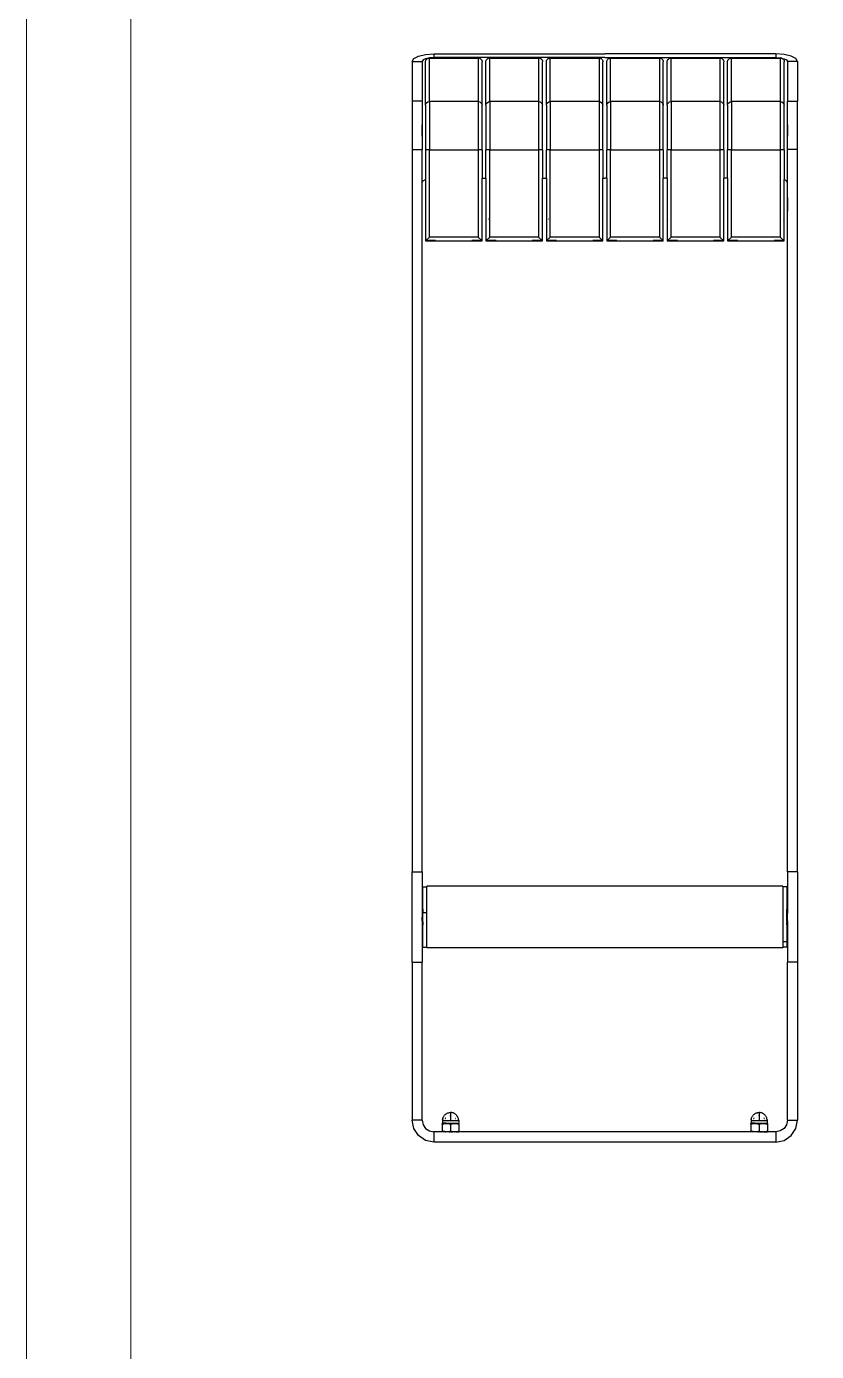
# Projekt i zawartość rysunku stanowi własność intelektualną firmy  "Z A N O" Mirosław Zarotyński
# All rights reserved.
# Model space of a CAD drawing. Header units: millimetres. Extents: x 110 to 2490, y 92 to 3343.
# Drawn here: x 110 to 725, y 1282 to 2312 of the extents above; entities that cross this region are included whole.
import ezdxf

# ---------------------------------------------------------------- set-up
doc = ezdxf.new("R2010")
doc.units = ezdxf.units.MM
doc.layers.add('tabelka', color=155, linetype='Continuous')

msp = doc.modelspace()

# ---------------------------------------------------------------- linework, layer by layer
for p, q in [((411.3, 2287.3), (415, 2289.2)), ((415, 2289.2), (420.5, 2290.4)), ((420.5, 2290.4), (427, 2290.9)), ((422.8, 2287.7), (420.6, 2287.2)), ((422.2, 2287.5), (422.8, 2287.7)), ((422.6, 2287.5), (423, 2287.6)), ((423.6, 2287.9), (422.8, 2287.7)), ((422.8, 2287.7), (423.5, 2287.8)), ((423, 2287.6), (423.5, 2287.6)), ((427, 2287.8), (423.5, 2287.8)), ((423.5, 2287.6), (423.5, 2287.8)), ((423.5, 2287.6), (461.5, 2287.6)), ((423.5, 2253.8), (423.5, 2287.6)), ((427, 2288.1), (423.6, 2287.9)), ((427, 2290.9), (427, 2288.1)), ((427, 2290.9), (560, 2290.9)), ((427, 2288.1), (427, 2287.8)), ((560, 2288.1), (427, 2288.1)), ((427, 2287.8), (461.5, 2287.8)), ((462.2, 2287.7), (461.5, 2287.8)), ((461.5, 2287.6), (461.5, 2287.8)), ((461.5, 2287.6), (462, 2287.6)), ((461.5, 2287.6), (461.5, 2253.8)), ((462, 2287.6), (462.4, 2287.5)), ((462.8, 2287.5), (462.2, 2287.7)), ((469.2, 2287.5), (469.8, 2287.7)), ((469.6, 2287.5), (470, 2287.6)), ((469.8, 2287.7), (470.5, 2287.8)), ((470, 2287.6), (470.5, 2287.6)), ((470.5, 2287.8), (508.5, 2287.8)), ((470.5, 2287.6), (470.5, 2287.8)), ((470.5, 2287.6), (508.5, 2287.6)), ((470.5, 2253.8), (470.5, 2287.6)), ((509.2, 2287.7), (508.5, 2287.8)), ((508.5, 2287.6), (508.5, 2287.8)), ((508.5, 2287.6), (509, 2287.6)), ((508.5, 2287.6), (508.5, 2253.8)), ((509, 2287.6), (509.4, 2287.5)), ((509.8, 2287.5), (509.2, 2287.7)), ((516.2, 2287.5), (516.8, 2287.7)), ((516.6, 2287.5), (517, 2287.6)), ((516.8, 2287.7), (517.5, 2287.8)), ((517, 2287.6), (517.5, 2287.6)), ((517.5, 2287.8), (555.5, 2287.8)), ((517.5, 2287.6), (517.5, 2287.8)), ((517.5, 2287.6), (555.5, 2287.6)), ((517.5, 2253.8), (517.5, 2287.6)), ((556.2, 2287.7), (555.5, 2287.8)), ((555.5, 2287.6), (555.5, 2287.8)), ((555.5, 2287.6), (556, 2287.6)), ((555.5, 2287.6), (555.5, 2253.8)), ((556, 2287.6), (556.4, 2287.5)), ((556.8, 2287.5), (556.2, 2287.7)), ((693, 2290.9), (560, 2290.9)), ((560, 2288.1), (693, 2288.1)), ((563.2, 2287.5), (563.8, 2287.7)), ((563.6, 2287.5), (564, 2287.6)), ((563.8, 2287.7), (564.5, 2287.8)), ((564, 2287.6), (564.5, 2287.6)), ((564.5, 2287.8), (602.5, 2287.8)), ((564.5, 2287.6), (564.5, 2287.8)), ((564.5, 2287.6), (602.5, 2287.6)), ((564.5, 2253.8), (564.5, 2287.6)), ((603.2, 2287.7), (602.5, 2287.8)), ((602.5, 2287.6), (602.5, 2287.8)), ((602.5, 2287.6), (603, 2287.6)), ((602.5, 2287.6), (602.5, 2253.8)), ((603, 2287.6), (603.4, 2287.5)), ((603.8, 2287.5), (603.2, 2287.7)), ((610.2, 2287.5), (610.8, 2287.7)), ((610.6, 2287.5), (611, 2287.6)), ((610.8, 2287.7), (611.5, 2287.8)), ((611, 2287.6), (611.5, 2287.6)), ((611.5, 2287.8), (649.5, 2287.8)), ((611.5, 2287.6), (611.5, 2287.8)), ((611.5, 2287.6), (649.5, 2287.6)), ((611.5, 2253.8), (611.5, 2287.6)), ((650.2, 2287.7), (649.5, 2287.8)), ((649.5, 2287.6), (649.5, 2287.8)), ((649.5, 2287.6), (650, 2287.6)), ((649.5, 2287.6), (649.5, 2253.8)), ((650, 2287.6), (650.4, 2287.5)), ((650.8, 2287.5), (650.2, 2287.7)), ((657.2, 2287.5), (657.8, 2287.7)), ((657.6, 2287.5), (658, 2287.6)), ((657.8, 2287.7), (658.5, 2287.8)), ((658, 2287.6), (658.5, 2287.6)), ((658.5, 2287.8), (693, 2287.8)), ((658.5, 2287.6), (658.5, 2287.8)), ((658.5, 2287.6), (696.5, 2287.6)), ((658.5, 2253.8), (658.5, 2287.6)), ((699.5, 2290.4), (693, 2290.9)), ((693, 2290.9), (693, 2288.1)), ((693, 2288.1), (696.5, 2287.9)), ((693, 2288.1), (693, 2287.8)), ((693, 2287.8), (696.5, 2287.8)), ((696.5, 2287.9), (697.2, 2287.7)), ((697.2, 2287.7), (696.5, 2287.8)), ((696.5, 2287.6), (696.5, 2287.8)), ((696.5, 2287.6), (697, 2287.6)), ((696.5, 2287.6), (696.5, 2253.8)), ((697, 2287.6), (697.4, 2287.5)), ((697.8, 2287.5), (697.2, 2287.7)), ((697.2, 2287.7), (699.4, 2287.2)), ((705, 2289.2), (699.5, 2290.4)), ((708.7, 2287.3), (705, 2289.2)), ((410, 2285.1), (411.3, 2287.3)), ((410, 2285.1), (418, 2285.1)), ((410, 2285.1), (410, 2254.3)), ((418.7, 2286.2), (418, 2285.1)), ((418, 2285.1), (418, 2254.3)), ((420.6, 2287.2), (418.7, 2286.2)), ((420.5, 2285.3), (420.7, 2285.7)), ((420.5, 2284.8), (420.5, 2285.3)), ((420.5, 2251), (420.5, 2284.8)), ((420.7, 2285.7), (420.8, 2286.1)), ((420.8, 2286.1), (421.1, 2286.5)), ((420.8, 2286.1), (420.8, 2286.1)), ((421.1, 2286.5), (421.4, 2286.8)), ((421.1, 2286.5), (421.2, 2286.7)), ((421.2, 2286.7), (421.7, 2287.2)), ((421.4, 2286.8), (421.7, 2287.1)), ((422.2, 2287.5), (421.7, 2287.2)), ((421.7, 2287.1), (422.1, 2287.3)), ((422.1, 2287.3), (422.6, 2287.5)), ((462.4, 2287.5), (462.9, 2287.3)), ((462.8, 2287.5), (463.4, 2287.1)), ((462.9, 2287.3), (463.3, 2287.1)), ((463.3, 2287.1), (463.6, 2286.8)), ((463.9, 2286.7), (463.4, 2287.1)), ((463.6, 2286.8), (463.9, 2286.5)), ((463.9, 2286.7), (463.9, 2286.5)), ((463.9, 2286.5), (464.2, 2286.1)), ((464.2, 2286.1), (464.4, 2285.7)), ((464.4, 2285.7), (464.5, 2285.3)), ((464.5, 2285.3), (464.5, 2285)), ((464.5, 2285), (464.5, 2284.8)), ((464.5, 2251), (464.5, 2284.8)), ((467.5, 2285.3), (467.7, 2285.7)), ((467.5, 2284.8), (467.5, 2285.3)), ((467.5, 2251), (467.5, 2284.8)), ((467.7, 2285.7), (467.8, 2286.1)), ((467.8, 2286.1), (468.1, 2286.5)), ((467.8, 2286.1), (467.8, 2286.1)), ((468.1, 2286.5), (468.4, 2286.8)), ((468.1, 2286.5), (468.2, 2286.7)), ((468.2, 2286.7), (468.7, 2287.2)), ((468.4, 2286.8), (468.7, 2287.1)), ((468.7, 2287.2), (469.2, 2287.5)), ((468.7, 2287.1), (469.1, 2287.3)), ((469.1, 2287.3), (469.6, 2287.5)), ((509.4, 2287.5), (509.9, 2287.3)), ((509.8, 2287.5), (510.4, 2287.1)), ((509.9, 2287.3), (510.3, 2287.1)), ((510.3, 2287.1), (510.6, 2286.8)), ((510.9, 2286.7), (510.4, 2287.1)), ((510.6, 2286.8), (510.9, 2286.5)), ((510.9, 2286.7), (510.9, 2286.5)), ((510.9, 2286.5), (511.2, 2286.1)), ((511.2, 2286.1), (511.4, 2285.7)), ((511.4, 2285.7), (511.5, 2285.3)), ((511.5, 2285.3), (511.5, 2285)), ((511.5, 2285), (511.5, 2284.8)), ((511.5, 2251), (511.5, 2284.8)), ((514.5, 2285.3), (514.7, 2285.7)), ((514.5, 2284.8), (514.5, 2285.3)), ((514.5, 2251), (514.5, 2284.8)), ((514.7, 2285.7), (514.8, 2286.1)), ((514.8, 2286.1), (515.1, 2286.5)), ((514.8, 2286.1), (514.8, 2286.1)), ((515.1, 2286.5), (515.4, 2286.8)), ((515.1, 2286.5), (515.2, 2286.7)), ((515.2, 2286.7), (515.7, 2287.2)), ((515.4, 2286.8), (515.7, 2287.1)), ((515.7, 2287.2), (516.2, 2287.5)), ((515.7, 2287.1), (516.1, 2287.3)), ((516.1, 2287.3), (516.6, 2287.5)), ((556.4, 2287.5), (556.9, 2287.3)), ((556.8, 2287.5), (557.4, 2287.1)), ((556.9, 2287.3), (557.3, 2287.1)), ((557.3, 2287.1), (557.6, 2286.8)), ((557.9, 2286.7), (557.4, 2287.1)), ((557.6, 2286.8), (557.9, 2286.5)), ((557.9, 2286.7), (557.9, 2286.5)), ((557.9, 2286.5), (558.2, 2286.1)), ((558.2, 2286.1), (558.4, 2285.7)), ((558.4, 2285.7), (558.5, 2285.3)), ((558.5, 2285.3), (558.5, 2285)), ((558.5, 2285), (558.5, 2284.8)), ((558.5, 2251), (558.5, 2284.8)), ((561.5, 2285.3), (561.7, 2285.7)), ((561.5, 2284.8), (561.5, 2285.3)), ((561.5, 2251), (561.5, 2284.8)), ((561.7, 2285.7), (561.8, 2286.1)), ((561.8, 2286.1), (562.1, 2286.5)), ((561.8, 2286.1), (561.8, 2286.1)), ((562.1, 2286.5), (562.4, 2286.8)), ((562.1, 2286.5), (562.2, 2286.7)), ((562.2, 2286.7), (562.7, 2287.2)), ((562.4, 2286.8), (562.7, 2287.1)), ((563.2, 2287.5), (562.7, 2287.2)), ((562.7, 2287.1), (563.1, 2287.3)), ((563.1, 2287.3), (563.6, 2287.5)), ((603.4, 2287.5), (603.9, 2287.3)), ((603.8, 2287.5), (604.4, 2287.1)), ((603.9, 2287.3), (604.3, 2287.1)), ((604.3, 2287.1), (604.6, 2286.8)), ((604.9, 2286.7), (604.4, 2287.1)), ((604.6, 2286.8), (604.9, 2286.5)), ((604.9, 2286.7), (604.9, 2286.5)), ((604.9, 2286.5), (605.2, 2286.1)), ((605.2, 2286.1), (605.4, 2285.7)), ((605.4, 2285.7), (605.5, 2285.3)), ((605.5, 2285.3), (605.5, 2285)), ((605.5, 2285), (605.5, 2284.8)), ((605.5, 2251), (605.5, 2284.8)), ((608.5, 2285.3), (608.7, 2285.7)), ((608.5, 2284.8), (608.5, 2285.3)), ((608.5, 2251), (608.5, 2284.8)), ((608.7, 2285.7), (608.8, 2286.1)), ((608.8, 2286.1), (609.1, 2286.5)), ((608.8, 2286.1), (608.8, 2286.1)), ((609.1, 2286.5), (609.4, 2286.8)), ((609.1, 2286.5), (609.2, 2286.7)), ((609.7, 2287.2), (609.2, 2286.7)), ((609.4, 2286.8), (609.7, 2287.1)), ((609.7, 2287.2), (610.2, 2287.5)), ((609.7, 2287.1), (610.1, 2287.3)), ((610.1, 2287.3), (610.6, 2287.5)), ((650.4, 2287.5), (650.9, 2287.3)), ((651.4, 2287.1), (650.8, 2287.5)), ((650.9, 2287.3), (651.3, 2287.1)), ((651.3, 2287.1), (651.6, 2286.8)), ((651.9, 2286.7), (651.4, 2287.1)), ((651.6, 2286.8), (651.9, 2286.5)), ((651.9, 2286.7), (651.9, 2286.5)), ((651.9, 2286.5), (652.2, 2286.1)), ((652.2, 2286.1), (652.4, 2285.7)), ((652.4, 2285.7), (652.5, 2285.3)), ((652.5, 2285.3), (652.5, 2285)), ((652.5, 2285), (652.5, 2284.8)), ((652.5, 2251), (652.5, 2284.8)), ((655.5, 2285.3), (655.7, 2285.7)), ((655.5, 2284.8), (655.5, 2285.3)), ((655.5, 2251), (655.5, 2284.8)), ((655.7, 2285.7), (655.8, 2286.1)), ((655.8, 2286.1), (656.1, 2286.5)), ((655.8, 2286.1), (655.8, 2286.1)), ((656.1, 2286.5), (656.4, 2286.8)), ((656.1, 2286.5), (656.2, 2286.7)), ((656.7, 2287.2), (656.2, 2286.7)), ((656.4, 2286.8), (656.7, 2287.1)), ((656.7, 2287.2), (657.2, 2287.5)), ((656.7, 2287.1), (657.1, 2287.3)), ((657.1, 2287.3), (657.6, 2287.5)), ((697.4, 2287.5), (697.9, 2287.3)), ((697.8, 2287.5), (698.4, 2287.1)), ((697.9, 2287.3), (698.3, 2287.1)), ((698.3, 2287.1), (698.6, 2286.8)), ((698.9, 2286.7), (698.4, 2287.1)), ((698.6, 2286.8), (698.9, 2286.5)), ((698.9, 2286.7), (698.9, 2286.5)), ((698.9, 2286.5), (699.2, 2286.1)), ((699.2, 2286.1), (699.4, 2285.7)), ((699.4, 2287.2), (701.3, 2286.2)), ((699.4, 2285.7), (699.5, 2285.3)), ((699.5, 2285.3), (699.5, 2285)), ((699.5, 2285), (699.5, 2284.8)), ((699.5, 2251), (699.5, 2284.8)), ((701.3, 2286.2), (702, 2285.1)), ((710, 2285.1), (702, 2285.1)), ((702, 2285.1), (702, 2254.3)), ((710, 2285.1), (708.7, 2287.3)), ((710, 2285.1), (710, 2254.3)), ((418, 2254.3), (410, 2254.3)), ((410, 2254.3), (410, 2216.7)), ((418, 2254.3), (418, 2216.7)), ((420.5, 2251), (420.7, 2252)), ((420.5, 2251), (420.5, 2216.2)), ((420.7, 2252), (421.4, 2252.9)), ((421.4, 2252.9), (422.4, 2253.6)), ((422.4, 2253.6), (423.5, 2253.8)), ((461.5, 2253.8), (423.5, 2253.8)), ((423.5, 2253.8), (423.5, 2216.2)), ((461.5, 2253.8), (462.7, 2253.6)), ((461.5, 2253.8), (461.5, 2216.2)), ((462.7, 2253.6), (463.6, 2252.9)), ((463.6, 2252.9), (464.3, 2252)), ((464.3, 2252), (464.5, 2251)), ((464.5, 2216.2), (464.5, 2251)), ((467.5, 2251), (467.7, 2252)), ((467.5, 2251), (467.5, 2216.2)), ((467.7, 2252), (468.4, 2252.9)), ((468.4, 2252.9), (469.4, 2253.6)), ((469.4, 2253.6), (470.5, 2253.8)), ((508.5, 2253.8), (470.5, 2253.8)), ((470.5, 2253.8), (470.5, 2216.2)), ((508.5, 2253.8), (509.7, 2253.6)), ((508.5, 2253.8), (508.5, 2216.2)), ((509.7, 2253.6), (510.6, 2252.9)), ((510.6, 2252.9), (511.3, 2252)), ((511.3, 2252), (511.5, 2251)), ((511.5, 2216.2), (511.5, 2251)), ((514.5, 2251), (514.7, 2252)), ((514.5, 2251), (514.5, 2216.2)), ((514.7, 2252), (515.4, 2252.9)), ((515.4, 2252.9), (516.4, 2253.6)), ((516.4, 2253.6), (517.5, 2253.8)), ((555.5, 2253.8), (517.5, 2253.8)), ((517.5, 2253.8), (517.5, 2216.2)), ((555.5, 2253.8), (556.7, 2253.6)), ((555.5, 2253.8), (555.5, 2216.2)), ((556.7, 2253.6), (557.6, 2252.9)), ((557.6, 2252.9), (558.3, 2252)), ((558.3, 2252), (558.5, 2251)), ((558.5, 2216.2), (558.5, 2251)), ((561.5, 2251), (561.7, 2252)), ((561.5, 2251), (561.5, 2216.2)), ((561.7, 2252), (562.4, 2252.9)), ((562.4, 2252.9), (563.4, 2253.6)), ((563.4, 2253.6), (564.5, 2253.8)), ((602.5, 2253.8), (564.5, 2253.8)), ((564.5, 2253.8), (564.5, 2216.2)), ((602.5, 2253.8), (603.7, 2253.6)), ((602.5, 2253.8), (602.5, 2216.2)), ((603.7, 2253.6), (604.6, 2252.9)), ((604.6, 2252.9), (605.3, 2252)), ((605.3, 2252), (605.5, 2251)), ((605.5, 2216.2), (605.5, 2251)), ((608.5, 2251), (608.7, 2252)), ((608.5, 2251), (608.5, 2216.2)), ((608.7, 2252), (609.4, 2252.9)), ((609.4, 2252.9), (610.4, 2253.6)), ((610.4, 2253.6), (611.5, 2253.8)), ((649.5, 2253.8), (611.5, 2253.8)), ((611.5, 2253.8), (611.5, 2216.2)), ((649.5, 2253.8), (650.7, 2253.6)), ((649.5, 2253.8), (649.5, 2216.2)), ((650.7, 2253.6), (651.6, 2252.9)), ((651.6, 2252.9), (652.3, 2252)), ((652.3, 2252), (652.5, 2251)), ((652.5, 2216.2), (652.5, 2251)), ((655.5, 2251), (655.7, 2252)), ((655.5, 2251), (655.5, 2216.2)), ((655.7, 2252), (656.4, 2252.9)), ((656.4, 2252.9), (657.4, 2253.6)), ((657.4, 2253.6), (658.5, 2253.8)), ((696.5, 2253.8), (658.5, 2253.8)), ((658.5, 2253.8), (658.5, 2216.2)), ((696.5, 2253.8), (697.7, 2253.6)), ((696.5, 2253.8), (696.5, 2216.2)), ((697.7, 2253.6), (698.6, 2252.9)), ((698.6, 2252.9), (699.3, 2252)), ((699.3, 2252), (699.5, 2251)), ((699.5, 2216.2), (699.5, 2251)), ((702, 2216.7), (702, 2254.3)), ((702, 2254.3), (710, 2254.3)), ((710, 2216.7), (710, 2254.3)), ((418, 2232.2), (418, 2235.8)), ((418, 2227), (418, 2232.2)), ((702, 2235.8), (702, 2230.6)), ((702, 2230.6), (702, 2227)), ((410, 2216.7), (418, 2216.7)), ((410, 2216.7), (410, 1654.7)), ((418, 2191.1), (418, 2216.7)), ((420.5, 2216.2), (420.5, 2193.2)), ((423.5, 2216.2), (420.5, 2216.2)), ((423.5, 2216.2), (461.5, 2216.2)), ((423.5, 2148.5), (423.5, 2216.2)), ((461.5, 2216.2), (461.5, 2148.5)), ((464.5, 2216.2), (461.5, 2216.2)), ((464.5, 2216.2), (464.5, 2194.2)), ((467.5, 2194.2), (467.5, 2216.2)), ((470.5, 2216.2), (467.5, 2216.2)), ((470.5, 2216.2), (508.5, 2216.2)), ((470.5, 2148.5), (470.5, 2216.2)), ((508.5, 2216.2), (508.5, 2148.5)), ((511.5, 2216.2), (508.5, 2216.2)), ((511.5, 2216.2), (511.5, 2194.2)), ((514.5, 2194.2), (514.5, 2216.2)), ((517.5, 2216.2), (514.5, 2216.2)), ((517.5, 2216.2), (555.5, 2216.2)), ((517.5, 2148.5), (517.5, 2216.2)), ((555.5, 2216.2), (555.5, 2148.5)), ((558.5, 2216.2), (555.5, 2216.2)), ((558.5, 2216.2), (558.5, 2194.2)), ((561.5, 2194.2), (561.5, 2216.2)), ((564.5, 2216.2), (561.5, 2216.2)), ((564.5, 2216.2), (602.5, 2216.2)), ((564.5, 2148.5), (564.5, 2216.2)), ((602.5, 2216.2), (602.5, 2148.5)), ((605.5, 2216.2), (602.5, 2216.2)), ((605.5, 2216.2), (605.5, 2194.2)), ((608.5, 2194.2), (608.5, 2216.2)), ((611.5, 2216.2), (608.5, 2216.2)), ((611.5, 2216.2), (649.5, 2216.2)), ((611.5, 2148.5), (611.5, 2216.2)), ((649.5, 2216.2), (649.5, 2148.5)), ((652.5, 2216.2), (649.5, 2216.2)), ((652.5, 2216.2), (652.5, 2194.2)), ((655.5, 2194.2), (655.5, 2216.2)), ((658.5, 2216.2), (655.5, 2216.2)), ((658.5, 2216.2), (696.5, 2216.2)), ((658.5, 2148.5), (658.5, 2216.2)), ((696.5, 2216.2), (696.5, 2148.5)), ((699.5, 2216.2), (696.5, 2216.2)), ((699.5, 2216.2), (699.5, 2193.2)), ((710, 2216.7), (702, 2216.7)), ((702, 2191.1), (702, 2216.7)), ((710, 1654.7), (710, 2216.7)), ((418, 2191.1), (418.7, 2192.3)), ((418, 1654.7), (418, 2191.1)), ((418.7, 2192.3), (420.5, 2193.2)), ((420.5, 2193.2), (420.5, 2145.5)), ((464.5, 2194.2), (467.5, 2194.2)), ((464.5, 2145.5), (464.5, 2194.2)), ((467.5, 2194.2), (467.5, 2145.5)), ((511.5, 2194.2), (514.5, 2194.2)), ((511.5, 2145.5), (511.5, 2194.2)), ((514.5, 2194.2), (514.5, 2145.5)), ((558.5, 2194.2), (560, 2194.2)), ((558.5, 2145.5), (558.5, 2194.2)), ((561.5, 2194.2), (560, 2194.2)), ((561.5, 2194.2), (561.5, 2145.5)), ((608.5, 2194.2), (605.5, 2194.2)), ((605.5, 2145.5), (605.5, 2194.2)), ((608.5, 2194.2), (608.5, 2145.5)), ((655.5, 2194.2), (652.5, 2194.2)), ((652.5, 2145.5), (652.5, 2194.2)), ((655.5, 2194.2), (655.5, 2145.5)), ((701.3, 2192.3), (699.5, 2193.2)), ((699.5, 2145.5), (699.5, 2193.2)), ((702, 2191.1), (701.3, 2192.3)), ((702, 1654.7), (702, 2191.1)), ((418, 2168.7), (418, 2179.2)), ((702, 2179.2), (702, 2168.7)), ((420.7, 2162.4), (420.8, 2162.4)), ((420.8, 2154.6), (420.7, 2154.6)), ((464.3, 2162.4), (464.3, 2162.4)), ((467.7, 2162.4), (467.8, 2162.4)), ((467.8, 2154.6), (467.7, 2154.6)), ((468.4, 2162.4), (468.4, 2162.4)), ((469.4, 2162.4), (469.3, 2162.4)), ((511.3, 2162.4), (511.3, 2162.4)), ((514.7, 2162.4), (514.8, 2162.4)), ((514.8, 2154.6), (514.7, 2154.6)), ((515.4, 2162.4), (515.4, 2162.4)), ((516.4, 2162.4), (516.3, 2162.4)), ((558.3, 2162.4), (558.3, 2162.4)), ((561.7, 2162.4), (561.8, 2162.4)), ((561.8, 2154.6), (561.7, 2154.6)), ((605.3, 2162.4), (605.3, 2162.4)), ((608.7, 2162.4), (608.8, 2162.4)), ((608.8, 2154.6), (608.7, 2154.6)), ((609.4, 2162.4), (609.4, 2162.4)), ((652.3, 2162.4), (652.3, 2162.4)), ((655.7, 2162.4), (655.8, 2162.4)), ((655.8, 2154.6), (655.7, 2154.6)), ((698.6, 2162.4), (698.6, 2162.4)), ((699.3, 2162.4), (699.3, 2162.4)), ((420.7, 2145.7), (420.5, 2145.5)), ((420.5, 2145.5), (464.5, 2145.5)), ((420.7, 2152), (420.8, 2152)), ((420.7, 2145.7), (423.5, 2148.5)), ((427.8, 2145.7), (420.7, 2145.7)), ((461.5, 2148.5), (423.5, 2148.5)), ((428.4, 2145.7), (427.8, 2145.7)), ((457.2, 2145.7), (456.6, 2145.7)), ((464.3, 2145.7), (457.2, 2145.7)), ((461.5, 2148.5), (464.3, 2145.7)), ((464.5, 2145.5), (464.3, 2145.7)), ((467.7, 2145.7), (467.5, 2145.5)), ((467.5, 2145.5), (511.5, 2145.5)), ((467.7, 2152), (467.8, 2152)), ((467.7, 2145.7), (470.5, 2148.5)), ((474.8, 2145.7), (467.7, 2145.7)), ((508.5, 2148.5), (470.5, 2148.5)), ((475.4, 2145.7), (474.8, 2145.7)), ((504.2, 2145.7), (503.6, 2145.7)), ((511.3, 2145.7), (504.2, 2145.7)), ((508.5, 2148.5), (511.3, 2145.7)), ((511.5, 2145.5), (511.3, 2145.7)), ((514.7, 2145.7), (514.5, 2145.5)), ((514.5, 2145.5), (558.5, 2145.5)), ((514.7, 2152), (514.8, 2152)), ((514.7, 2145.7), (517.5, 2148.5)), ((521.8, 2145.7), (514.7, 2145.7)), ((555.5, 2148.5), (517.5, 2148.5)), ((522.4, 2145.7), (521.8, 2145.7)), ((551.2, 2145.7), (550.6, 2145.7)), ((558.3, 2145.7), (551.2, 2145.7)), ((555.5, 2148.5), (558.3, 2145.7)), ((558.5, 2145.5), (558.3, 2145.7)), ((561.7, 2145.7), (561.5, 2145.5)), ((561.5, 2145.5), (605.5, 2145.5)), ((561.7, 2152), (561.8, 2152)), ((561.7, 2145.7), (564.5, 2148.5)), ((568.8, 2145.7), (561.7, 2145.7)), ((602.5, 2148.5), (564.5, 2148.5)), ((569.4, 2145.7), (568.8, 2145.7)), ((598.2, 2145.7), (597.6, 2145.7)), ((605.3, 2145.7), (598.2, 2145.7)), ((602.5, 2148.5), (605.3, 2145.7)), ((605.5, 2145.5), (605.3, 2145.7)), ((608.7, 2145.7), (608.5, 2145.5)), ((608.5, 2145.5), (652.5, 2145.5)), ((608.7, 2152), (608.8, 2152)), ((608.7, 2145.7), (611.5, 2148.5)), ((615.8, 2145.7), (608.7, 2145.7)), ((649.5, 2148.5), (611.5, 2148.5)), ((616.4, 2145.7), (615.8, 2145.7)), ((645.2, 2145.7), (644.6, 2145.7)), ((652.3, 2145.7), (645.2, 2145.7)), ((649.5, 2148.5), (652.3, 2145.7)), ((652.5, 2145.5), (652.3, 2145.7)), ((655.7, 2145.7), (655.5, 2145.5)), ((655.5, 2145.5), (699.5, 2145.5)), ((655.7, 2152), (655.8, 2152)), ((655.7, 2145.7), (658.5, 2148.5)), ((662.8, 2145.7), (655.7, 2145.7)), ((696.5, 2148.5), (658.5, 2148.5)), ((663.4, 2145.7), (662.8, 2145.7)), ((692.2, 2145.7), (691.6, 2145.7)), ((699.3, 2145.7), (692.2, 2145.7)), ((696.5, 2148.5), (699.3, 2145.7)), ((699.5, 2145.5), (699.3, 2145.7)), ((410, 1654.7), (418, 1654.7)), ((410, 1584.7), (410, 1654.7)), ((418, 1654.7), (418, 1622.7)), ((710, 1654.7), (702, 1654.7)), ((702, 1654.7), (702, 1622.7)), ((710, 1654.7), (710, 1584.7)), ((418.5, 1643.2), (421.5, 1643.2)), ((418.5, 1625.7), (418.5, 1643.2)), ((698.5, 1643.7), (421.5, 1643.7)), ((421.5, 1643.7), (421.5, 1643.2)), ((421.5, 1623.2), (421.5, 1643.2)), ((698.5, 1643.7), (698.5, 1643.2)), ((701.5, 1643.1), (698.5, 1643.2)), ((698.5, 1643.2), (698.5, 1614.5)), ((701.5, 1643.1), (701.5, 1625.7)), ((418, 1622.7), (418.5, 1622.7)), ((418, 1622.7), (418, 1619.7)), ((418, 1619.7), (418.5, 1619.7)), ((418.5, 1619.7), (418, 1619.7)), ((418, 1619.7), (418, 1619.7)), ((418, 1616.7), (418, 1619.7)), ((418.5, 1625.7), (418.5, 1625.7)), ((418.5, 1623.4), (418.5, 1625.7)), ((418.5, 1625.7), (418.5, 1623.4)), ((418.5, 1623.4), (418.5, 1623.4)), ((418.5, 1623.2), (418.5, 1623.4)), ((418.5, 1622.7), (418.5, 1623.4)), ((418.5, 1623.2), (421.5, 1623.2)), ((418.5, 1622.7), (418.5, 1623.2)), ((418.5, 1622.7), (418.5, 1622.7)), ((418.5, 1619.7), (418.5, 1622.7)), ((418.5, 1619.7), (418.5, 1622.7)), ((418.5, 1619.7), (418.5, 1619.7)), ((418.5, 1619.7), (418.5, 1619.7)), ((418.5, 1619.7), (418.5, 1619.7)), ((418.5, 1619.7), (418.5, 1619.7)), ((418.5, 1616.7), (418.5, 1619.7)), ((418.5, 1616.7), (418.5, 1619.7)), ((421.5, 1614.5), (421.5, 1623.2)), ((701.5, 1625.7), (701.6, 1625.7)), ((701.5, 1625.7), (701.5, 1623.4)), ((701.5, 1623.4), (701.6, 1623.4)), ((701.5, 1622.7), (701.5, 1623.4)), ((701.5, 1622.7), (701.6, 1622.7)), ((701.5, 1622.7), (701.5, 1620.8)), ((701.5, 1620.8), (701.6, 1620.8)), ((701.5, 1616.7), (701.5, 1620.8)), ((701.6, 1623.4), (701.6, 1625.7)), ((701.6, 1622.7), (701.6, 1623.4)), ((701.6, 1622.7), (702, 1622.7)), ((701.6, 1620.8), (701.6, 1622.7)), ((701.6, 1620.8), (702, 1620.8)), ((701.6, 1616.7), (701.6, 1620.8)), ((702, 1620.8), (702, 1622.7)), ((702, 1616.7), (702, 1620.8)), ((418, 1616.7), (418.5, 1616.7)), ((418, 1616.7), (418, 1616.7)), ((418, 1616.7), (418, 1584.7)), ((418.5, 1616.7), (418.5, 1616.7)), ((418.5, 1616), (418.5, 1616.7)), ((418.5, 1615.9), (418.5, 1616.7)), ((418.5, 1616), (418.5, 1615.9)), ((418.5, 1616), (418.5, 1613.7)), ((418.5, 1615.9), (418.5, 1613.7)), ((418.5, 1613.7), (418.5, 1613.7)), ((418.5, 1613.7), (418.5, 1613.7)), ((418.5, 1613.7), (418.5, 1613.7)), ((418.5, 1596.2), (418.5, 1613.7)), ((421.5, 1596.2), (421.5, 1614.5)), ((698.5, 1614.5), (698.5, 1600.4)), ((701.5, 1616.7), (701.6, 1616.7)), ((701.5, 1616.7), (701.5, 1615.9)), ((701.6, 1615.9), (701.5, 1615.9)), ((701.5, 1615.9), (701.5, 1613.7)), ((701.6, 1613.7), (701.5, 1613.7)), ((701.5, 1613.7), (701.5, 1600.4)), ((701.6, 1616.7), (702, 1616.7)), ((701.6, 1616.7), (701.6, 1616)), ((701.6, 1616), (701.6, 1615.9)), ((701.6, 1613.7), (701.6, 1616)), ((702, 1616.7), (702, 1616.7)), ((702, 1616.7), (702, 1584.7)), ((701.5, 1600.4), (698.5, 1600.4)), ((698.5, 1600.4), (698.5, 1596.2)), ((701.5, 1600.4), (701.5, 1596.2)), ((418.5, 1596.2), (421.5, 1596.2)), ((421.5, 1596.2), (421.5, 1595.7)), ((698.5, 1595.7), (421.5, 1595.7)), ((701.5, 1596.2), (698.5, 1596.2)), ((698.5, 1596.2), (698.5, 1595.7)), ((410, 1584.7), (410, 1461.7)), ((410, 1584.7), (418, 1584.7)), ((418, 1461.7), (418, 1584.7)), ((702, 1461.7), (702, 1584.7)), ((710, 1584.7), (702, 1584.7)), ((710, 1584.7), (710, 1461.7)), ((434, 1463.2), (434.2, 1463.6)), ((434.2, 1463.6), (434.3, 1464)), ((434.3, 1464), (434.5, 1464.4)), ((434.5, 1464.4), (434.8, 1464.8)), ((434.8, 1464.8), (435, 1465.2)), ((435, 1465.2), (435.3, 1465.5)), ((435.3, 1465.5), (435.6, 1465.9)), ((435.6, 1465.9), (435.9, 1466.2)), ((435.9, 1466.2), (436.3, 1466.4)), ((436.2, 1463.3), (436, 1463.3)), ((436.3, 1466.4), (436.6, 1466.7)), ((436.6, 1466.7), (437, 1466.9)), ((437, 1466.9), (437.4, 1467.1)), ((437.4, 1467.1), (437.8, 1467.3)), ((437.8, 1467.3), (438.2, 1467.4)), ((438.2, 1467.4), (438.7, 1467.5)), ((438.7, 1467.5), (439.1, 1467.6)), ((439.1, 1467.6), (439.6, 1467.7)), ((439.4, 1464.9), (439.4, 1464.9)), ((439.6, 1467.7), (440, 1467.7)), ((439.9, 1465.2), (440, 1465.3)), ((439.9, 1465.2), (440, 1465.3)), ((439.9, 1465.2), (440, 1465.3)), ((439.9, 1465.2), (439.9, 1465.2)), ((440.5, 1467.7), (440, 1467.7)), ((440, 1467.7), (440, 1465.3)), ((440.1, 1465.2), (440, 1465.3)), ((440.1, 1465.2), (440, 1465.3)), ((440.1, 1465.2), (440, 1465.3)), ((440, 1465.2), (440, 1465.3)), ((440, 1465.3), (440, 1465.3)), ((440, 1465.2), (440, 1465.3)), ((440, 1465.2), (440, 1464.8)), ((440, 1464.8), (440, 1461.4)), ((440.2, 1465.2), (440.1, 1465.2)), ((440.9, 1467.6), (440.5, 1467.7)), ((441.3, 1467.5), (440.9, 1467.6)), ((441.8, 1467.4), (441.3, 1467.5)), ((442.2, 1467.3), (441.8, 1467.4)), ((442.6, 1467.1), (442.2, 1467.3)), ((443, 1466.9), (442.6, 1467.1)), ((443.4, 1466.7), (443, 1466.9)), ((443.8, 1466.4), (443.4, 1466.7)), ((444.1, 1466.2), (443.8, 1466.4)), ((443.8, 1463.3), (444.1, 1463.3)), ((444.4, 1465.9), (444.1, 1466.2)), ((444.7, 1465.5), (444.4, 1465.9)), ((445, 1465.2), (444.7, 1465.5)), ((445.3, 1464.8), (445, 1465.2)), ((445.5, 1464.4), (445.3, 1464.8)), ((445.7, 1464), (445.5, 1464.4)), ((445.9, 1463.6), (445.7, 1464)), ((446, 1463.2), (445.9, 1463.6)), ((674, 1463.2), (674.2, 1463.6)), ((674.2, 1463.6), (674.3, 1464)), ((674.3, 1464), (674.5, 1464.4)), ((674.5, 1464.4), (674.8, 1464.8)), ((674.8, 1464.8), (675, 1465.2)), ((675, 1465.2), (675.3, 1465.5)), ((675.3, 1465.5), (675.6, 1465.9)), ((675.6, 1465.9), (675.9, 1466.2)), ((675.9, 1466.2), (676.3, 1466.4)), ((676.2, 1463.3), (676, 1463.3)), ((676.3, 1466.4), (676.6, 1466.7)), ((676.6, 1466.7), (677, 1466.9)), ((677, 1466.9), (677.4, 1467.1)), ((677.4, 1467.1), (677.8, 1467.3)), ((677.8, 1467.3), (678.2, 1467.4)), ((678.2, 1467.4), (678.7, 1467.5)), ((678.7, 1467.5), (679.1, 1467.6)), ((679.1, 1467.6), (679.6, 1467.7)), ((679.6, 1467.7), (680, 1467.7)), ((679.9, 1465.2), (680, 1465.3)), ((679.9, 1465.2), (680, 1465.3)), ((679.9, 1465.2), (680, 1465.3)), ((679.9, 1465.2), (679.9, 1465.2)), ((680.5, 1467.7), (680, 1467.7)), ((680, 1467.7), (680, 1465.3)), ((680.1, 1465.2), (680, 1465.3)), ((680.1, 1465.2), (680, 1465.3)), ((680.1, 1465.2), (680, 1465.3)), ((680, 1465.2), (680, 1465.3)), ((680, 1465.3), (680, 1465.3)), ((680, 1465.2), (680, 1465.3)), ((680, 1465.2), (680, 1464.8)), ((680, 1464.8), (680, 1461.4)), ((680.2, 1465.2), (680.1, 1465.2)), ((680.9, 1467.6), (680.5, 1467.7)), ((681.3, 1467.5), (680.9, 1467.6)), ((681.8, 1467.4), (681.3, 1467.5)), ((682.2, 1467.3), (681.8, 1467.4)), ((682.6, 1467.1), (682.2, 1467.3)), ((683, 1466.9), (682.6, 1467.1)), ((683.4, 1466.7), (683, 1466.9)), ((683.8, 1466.4), (683.4, 1466.7)), ((684.1, 1466.2), (683.8, 1466.4)), ((683.8, 1463.3), (684.1, 1463.3)), ((684.4, 1465.9), (684.1, 1466.2)), ((684.7, 1465.5), (684.4, 1465.9)), ((685, 1465.2), (684.7, 1465.5)), ((685.3, 1464.8), (685, 1465.2)), ((685.5, 1464.4), (685.3, 1464.8)), ((685.7, 1464), (685.5, 1464.4)), ((685.9, 1463.6), (685.7, 1464)), ((686, 1463.2), (685.9, 1463.6)), ((418, 1461.7), (410, 1461.7)), ((411.3, 1455.2), (410, 1461.7)), ((415, 1449.7), (411.3, 1455.2)), ((418, 1461.7), (418.7, 1458.2)), ((418.7, 1458.2), (420.6, 1455.3)), ((420.6, 1455.3), (423.6, 1453.4)), ((423.6, 1453.4), (427, 1452.7)), ((433.5, 1459.2), (433.5, 1459.1)), ((433.5, 1459.2), (433.7, 1459.2)), ((433.5, 1458.6), (433.5, 1459.1)), ((433.5, 1458.6), (433.9, 1458.7)), ((433.5, 1458.6), (433.5, 1453.3)), ((433.7, 1453.2), (433.5, 1453.3)), ((433.5, 1453.3), (433.5, 1452.7)), ((433.8, 1459.3), (433.7, 1459.2)), ((433.7, 1459.2), (433.7, 1459.2)), ((433.7, 1459.2), (436.1, 1459.2)), ((433.9, 1453.1), (433.7, 1453.2)), ((433.9, 1462.6), (433.8, 1462.3)), ((433.8, 1462), (433.8, 1462.3)), ((433.8, 1462), (433.8, 1461.5)), ((433.8, 1461.4), (433.8, 1461.5)), ((433.8, 1461.4), (433.8, 1459.3)), ((433.8, 1461.4), (440, 1461.4)), ((433.8, 1459.3), (433.8, 1459.3)), ((436.6, 1459.3), (433.8, 1459.3)), ((433.9, 1462.8), (434, 1463.2)), ((433.9, 1462.8), (433.9, 1462.6)), ((433.9, 1458.7), (434.3, 1458.8)), ((433.9, 1453.1), (434.3, 1453)), ((434.3, 1458.8), (434.7, 1458.9)), ((434.5, 1453), (434.3, 1453)), ((434.7, 1452.9), (434.5, 1453)), ((434.7, 1458.9), (435.1, 1459)), ((435.3, 1459.1), (435.1, 1459)), ((435.5, 1459.1), (435.3, 1459.1)), ((435.7, 1459.1), (435.5, 1459.1)), ((435.9, 1459.1), (435.7, 1459.1)), ((436.1, 1459.2), (435.9, 1459.1)), ((436, 1462.8), (436, 1462.9)), ((436, 1462.4), (436, 1462.4)), ((436, 1461.9), (436, 1462)), ((436.1, 1459.2), (436.3, 1459.2)), ((436.4, 1459.2), (436.3, 1459.2)), ((436.3, 1459.2), (436.3, 1459.2)), ((436.6, 1459.2), (436.4, 1459.2)), ((436.6, 1459.2), (436.6, 1459.3)), ((436.6, 1459.3), (443.4, 1459.3)), ((436.6, 1459.2), (436.7, 1459.2)), ((436.6, 1459.2), (436.6, 1459.2)), ((436.7, 1459.2), (436.8, 1459.2)), ((436.8, 1459.2), (437, 1459.2)), ((437, 1459.2), (437.1, 1459.2)), ((437.2, 1459.2), (437.1, 1459.2)), ((437.1, 1459.2), (437.1, 1459.2)), ((437.2, 1459.2), (437.4, 1459.2)), ((437.4, 1459.2), (437.6, 1459.1)), ((437.4, 1459.2), (437.5, 1459.2)), ((437.5, 1459.2), (442.5, 1459.2)), ((437.6, 1459.1), (437.8, 1459.1)), ((437.8, 1459.1), (438, 1459.1)), ((438, 1459.1), (438.2, 1459.1)), ((438.2, 1459.1), (438.4, 1459)), ((438.4, 1459), (438.6, 1459)), ((438.6, 1459), (438.8, 1458.9)), ((438.8, 1458.9), (439, 1458.9)), ((438.8, 1452.9), (439.2, 1453)), ((439, 1458.9), (439.2, 1458.8)), ((439.2, 1458.8), (439.4, 1458.8)), ((439.2, 1453), (439.6, 1453.1)), ((439.4, 1458.8), (439.6, 1458.7)), ((439.6, 1458.7), (439.8, 1458.7)), ((439.6, 1453.1), (440, 1453.3)), ((439.8, 1458.7), (440, 1458.6)), ((440, 1461.4), (444.1, 1461.4)), ((440, 1458.6), (440.2, 1458.7)), ((440, 1458.6), (440, 1453.3)), ((440, 1453.3), (440.4, 1453.1)), ((440.2, 1458.7), (440.4, 1458.7)), ((440.4, 1458.7), (440.6, 1458.8)), ((440.4, 1453.1), (440.8, 1453)), ((440.6, 1458.8), (440.8, 1458.8)), ((440.8, 1458.8), (441, 1458.9)), ((440.8, 1453), (441.2, 1452.9)), ((441, 1458.9), (441.2, 1458.9)), ((441.2, 1458.9), (441.4, 1459)), ((441.4, 1459), (441.6, 1459)), ((441.6, 1459), (441.8, 1459.1)), ((441.8, 1459.1), (442, 1459.1)), ((442, 1459.1), (442.2, 1459.1)), ((442.2, 1459.1), (442.4, 1459.1)), ((442.4, 1459.1), (442.6, 1459.2)), ((442.5, 1459.2), (442.6, 1459.2)), ((442.6, 1459.2), (442.8, 1459.2)), ((442.8, 1459.2), (442.9, 1459.2)), ((442.9, 1459.2), (443.1, 1459.2)), ((442.9, 1459.2), (442.9, 1459.2)), ((443.1, 1459.2), (443.3, 1459.2)), ((443.3, 1459.2), (443.4, 1459.2)), ((443.3, 1459.2), (443.3, 1459.2)), ((443.4, 1459.3), (443.4, 1459.2)), ((443.4, 1459.3), (446.2, 1459.3)), ((443.4, 1459.2), (443.5, 1459.2)), ((443.5, 1459.2), (443.6, 1459.2)), ((443.6, 1459.2), (443.7, 1459.2)), ((443.7, 1459.2), (443.9, 1459.2)), ((443.7, 1459.2), (443.7, 1459.2)), ((443.9, 1459.2), (444.1, 1459.1)), ((443.9, 1459.2), (444, 1459.2)), ((446.3, 1459.2), (444, 1459.2)), ((444.1, 1462.4), (444.1, 1462.4)), ((444.1, 1462), (444.1, 1461.9)), ((444.1, 1461.6), (444.1, 1461.4)), ((444.1, 1461.4), (446.3, 1461.4)), ((444.1, 1459.1), (444.3, 1459.1)), ((444.3, 1459.1), (444.5, 1459.1)), ((444.5, 1459.1), (444.7, 1459.1)), ((444.7, 1459.1), (444.9, 1459)), ((444.9, 1459), (445.1, 1459)), ((445.1, 1459), (445.3, 1458.9)), ((445.3, 1458.9), (445.5, 1458.9)), ((445.3, 1452.9), (445.5, 1453)), ((445.5, 1458.9), (445.7, 1458.8)), ((445.5, 1453), (445.7, 1453)), ((445.7, 1458.8), (445.9, 1458.8)), ((445.7, 1453), (445.9, 1453.1)), ((445.9, 1458.8), (446.1, 1458.7)), ((445.9, 1453.1), (446.1, 1453.1)), ((446.1, 1462.8), (446, 1463.2)), ((446.1, 1462.6), (446.1, 1462.8)), ((446.2, 1462.3), (446.1, 1462.6)), ((446.1, 1458.7), (446.3, 1458.7)), ((446.1, 1453.1), (446.3, 1453.2)), ((446.2, 1462), (446.2, 1462.3)), ((446.2, 1461.9), (446.2, 1462)), ((446.2, 1462), (446.2, 1462)), ((446.2, 1462), (446.2, 1462)), ((446.2, 1462), (446.2, 1462)), ((446.2, 1461.9), (446.2, 1462)), ((446.2, 1461.9), (446.2, 1462)), ((446.2, 1461.9), (446.2, 1461.9)), ((446.2, 1461.9), (446.2, 1461.9)), ((446.2, 1461.9), (446.2, 1461.9)), ((446.2, 1461.9), (446.2, 1461.5)), ((446.3, 1461.4), (446.2, 1461.5)), ((446.3, 1460.4), (446.2, 1459.3)), ((446.3, 1459.3), (446.2, 1459.3)), ((446.3, 1461.4), (446.3, 1460.4)), ((446.3, 1459.2), (446.3, 1459.3)), ((446.4, 1459.2), (446.3, 1459.2)), ((446.3, 1459.2), (446.3, 1459.2)), ((446.3, 1459.2), (446.3, 1459.2)), ((446.3, 1458.7), (446.5, 1458.6)), ((446.3, 1453.2), (446.5, 1453.3)), ((446.4, 1459.2), (446.5, 1459.2)), ((446.5, 1459.1), (446.5, 1458.6)), ((446.5, 1458.6), (446.5, 1453.3)), ((446.5, 1453.3), (446.5, 1452.7)), ((673.5, 1459.2), (673.5, 1459.1)), ((673.5, 1459.2), (673.7, 1459.2)), ((673.5, 1458.6), (673.5, 1459.1)), ((673.5, 1458.6), (673.9, 1458.7)), ((673.5, 1458.6), (673.5, 1453.3)), ((673.7, 1453.2), (673.5, 1453.3)), ((673.5, 1453.3), (673.5, 1452.7)), ((673.8, 1459.3), (673.7, 1459.2)), ((673.7, 1459.2), (673.7, 1459.2)), ((673.7, 1459.2), (676.1, 1459.2)), ((673.9, 1453.1), (673.7, 1453.2)), ((673.9, 1462.6), (673.8, 1462.3)), ((673.8, 1462), (673.8, 1462.3)), ((673.8, 1462), (673.8, 1461.5)), ((673.8, 1461.4), (673.8, 1461.5)), ((673.8, 1461.4), (673.8, 1459.3)), ((673.8, 1461.4), (680, 1461.4)), ((673.8, 1459.3), (673.8, 1459.3)), ((676.6, 1459.3), (673.8, 1459.3)), ((673.9, 1462.8), (674, 1463.2)), ((673.9, 1462.8), (673.9, 1462.6)), ((673.9, 1458.7), (674.3, 1458.8)), ((673.9, 1453.1), (674.3, 1453)), ((674.3, 1458.8), (674.7, 1458.9)), ((674.5, 1453), (674.3, 1453)), ((674.7, 1452.9), (674.5, 1453)), ((674.7, 1458.9), (675.1, 1459)), ((675.3, 1459.1), (675.1, 1459)), ((675.5, 1459.1), (675.3, 1459.1)), ((675.7, 1459.1), (675.5, 1459.1)), ((675.9, 1459.1), (675.7, 1459.1)), ((676.1, 1459.2), (675.9, 1459.1)), ((676, 1462.8), (676, 1462.9)), ((676, 1462.4), (676, 1462.4)), ((676, 1461.9), (676, 1462)), ((676.3, 1459.2), (676.1, 1459.2)), ((676.4, 1459.2), (676.3, 1459.2)), ((676.3, 1459.2), (676.3, 1459.2)), ((676.6, 1459.2), (676.4, 1459.2)), ((676.6, 1459.2), (676.6, 1459.3)), ((676.6, 1459.3), (683.4, 1459.3)), ((676.6, 1459.2), (676.7, 1459.2)), ((676.6, 1459.2), (676.6, 1459.2)), ((676.8, 1459.2), (676.7, 1459.2)), ((676.8, 1459.2), (677, 1459.2)), ((677, 1459.2), (677.1, 1459.2)), ((677.2, 1459.2), (677.1, 1459.2)), ((677.1, 1459.2), (677.1, 1459.2)), ((677.2, 1459.2), (677.4, 1459.2)), ((677.4, 1459.2), (677.6, 1459.1)), ((677.4, 1459.2), (677.5, 1459.2)), ((677.5, 1459.2), (682.5, 1459.2)), ((677.6, 1459.1), (677.8, 1459.1)), ((677.8, 1459.1), (678, 1459.1)), ((678, 1459.1), (678.2, 1459.1)), ((678.2, 1459.1), (678.4, 1459)), ((678.4, 1459), (678.6, 1459)), ((678.6, 1459), (678.8, 1458.9)), ((678.8, 1458.9), (679, 1458.9)), ((678.8, 1452.9), (679.2, 1453)), ((679, 1458.9), (679.2, 1458.8)), ((679.2, 1458.8), (679.4, 1458.8)), ((679.2, 1453), (679.6, 1453.1)), ((679.4, 1458.8), (679.6, 1458.7)), ((679.6, 1458.7), (679.8, 1458.7)), ((679.6, 1453.1), (680, 1453.3)), ((679.8, 1458.7), (680, 1458.6)), ((680, 1461.4), (684.1, 1461.4)), ((680, 1458.6), (680.2, 1458.7)), ((680, 1458.6), (680, 1453.3)), ((680, 1453.3), (680.4, 1453.1)), ((680.2, 1458.7), (680.4, 1458.7)), ((680.4, 1458.7), (680.6, 1458.8)), ((680.4, 1453.1), (680.8, 1453)), ((680.6, 1458.8), (680.8, 1458.8)), ((680.8, 1458.8), (681, 1458.9)), ((680.8, 1453), (681.2, 1452.9)), ((681, 1458.9), (681.2, 1458.9)), ((681.2, 1458.9), (681.4, 1459)), ((681.4, 1459), (681.6, 1459)), ((681.6, 1459), (681.8, 1459.1)), ((681.8, 1459.1), (682, 1459.1)), ((682, 1459.1), (682.2, 1459.1)), ((682.2, 1459.1), (682.4, 1459.1)), ((682.4, 1459.1), (682.6, 1459.2)), ((682.5, 1459.2), (682.6, 1459.2)), ((682.6, 1459.2), (682.8, 1459.2)), ((682.8, 1459.2), (682.9, 1459.2)), ((682.9, 1459.2), (683.1, 1459.2)), ((682.9, 1459.2), (682.9, 1459.2)), ((683.1, 1459.2), (683.3, 1459.2)), ((683.3, 1459.2), (683.4, 1459.2)), ((683.3, 1459.2), (683.3, 1459.2)), ((683.4, 1459.3), (683.4, 1459.2)), ((683.4, 1459.3), (686.2, 1459.3)), ((683.4, 1459.2), (683.5, 1459.2)), ((683.5, 1459.2), (683.6, 1459.2)), ((683.6, 1459.2), (683.7, 1459.2)), ((683.7, 1459.2), (683.9, 1459.2)), ((683.7, 1459.2), (683.7, 1459.2)), ((683.9, 1459.2), (684.1, 1459.1)), ((683.9, 1459.2), (684, 1459.2)), ((686.3, 1459.2), (684, 1459.2)), ((684.1, 1462.4), (684.1, 1462.4)), ((684.1, 1462), (684.1, 1461.9)), ((684.1, 1461.6), (684.1, 1461.4)), ((684.1, 1461.4), (686.3, 1461.4)), ((684.1, 1459.1), (684.3, 1459.1)), ((684.3, 1459.1), (684.5, 1459.1)), ((684.5, 1459.1), (684.7, 1459.1)), ((684.7, 1459.1), (684.9, 1459)), ((684.9, 1459), (685.1, 1459)), ((685.1, 1459), (685.3, 1458.9)), ((685.3, 1458.9), (685.5, 1458.9)), ((685.3, 1452.9), (685.5, 1453)), ((685.5, 1458.9), (685.7, 1458.8)), ((685.5, 1453), (685.7, 1453)), ((685.7, 1458.8), (685.9, 1458.8)), ((685.7, 1453), (685.9, 1453.1)), ((685.9, 1458.8), (686.1, 1458.7)), ((685.9, 1453.1), (686.1, 1453.1)), ((686.1, 1462.8), (686, 1463.2)), ((686.1, 1462.6), (686.1, 1462.8)), ((686.2, 1462.3), (686.1, 1462.6)), ((686.1, 1458.7), (686.3, 1458.7)), ((686.1, 1453.1), (686.3, 1453.2)), ((686.2, 1462), (686.2, 1462.3)), ((686.2, 1461.9), (686.2, 1462)), ((686.2, 1462), (686.2, 1462)), ((686.2, 1462), (686.2, 1462)), ((686.2, 1462), (686.2, 1462)), ((686.2, 1461.9), (686.2, 1462)), ((686.2, 1461.9), (686.2, 1462)), ((686.2, 1461.9), (686.2, 1461.9)), ((686.2, 1461.9), (686.2, 1461.9)), ((686.2, 1461.9), (686.2, 1461.9)), ((686.2, 1461.9), (686.2, 1461.5)), ((686.3, 1461.4), (686.2, 1461.5)), ((686.3, 1460.4), (686.2, 1459.3)), ((686.3, 1459.3), (686.2, 1459.3)), ((686.3, 1461.4), (686.3, 1460.4)), ((686.3, 1459.2), (686.3, 1459.3)), ((686.4, 1459.2), (686.3, 1459.2)), ((686.3, 1459.2), (686.3, 1459.2)), ((686.3, 1459.2), (686.3, 1459.2)), ((686.3, 1458.7), (686.5, 1458.6)), ((686.3, 1453.2), (686.5, 1453.3)), ((686.4, 1459.2), (686.5, 1459.2)), ((686.5, 1459.1), (686.5, 1458.6)), ((686.5, 1458.6), (686.5, 1453.3)), ((686.5, 1453.3), (686.5, 1452.7)), ((696.5, 1453.4), (693, 1452.7)), ((699.4, 1455.3), (696.5, 1453.4)), ((701.3, 1458.2), (699.4, 1455.3)), ((702, 1461.7), (701.3, 1458.2)), ((702, 1461.7), (710, 1461.7)), ((705, 1449.7), (708.7, 1455.2)), ((708.7, 1455.2), (710, 1461.7)), ((420.5, 1446), (415, 1449.7)), ((427, 1444.7), (420.5, 1446)), ((427, 1452.7), (427, 1444.7)), ((433.5, 1452.7), (427, 1452.7)), ((560, 1444.7), (427, 1444.7)), ((433.6, 1452.7), (433.5, 1452.7)), ((435.7, 1452.7), (433.6, 1452.7)), ((434.9, 1452.9), (434.7, 1452.9)), ((435.1, 1452.8), (434.9, 1452.9)), ((435.3, 1452.8), (435.1, 1452.8)), ((435.5, 1452.8), (435.3, 1452.8)), ((435.7, 1452.7), (435.5, 1452.8)), ((435.9, 1452.7), (435.7, 1452.7)), ((435.9, 1452.7), (435.7, 1452.7)), ((435.9, 1452.7), (436, 1452.7)), ((436.1, 1452.7), (436, 1452.7)), ((436.1, 1452.7), (436.1, 1452.7)), ((436.1, 1452.7), (436.1, 1452.7)), ((436.2, 1452.7), (436.1, 1452.7)), ((436.1, 1452.7), (436.1, 1452.7)), ((436.1, 1452.7), (436.1, 1452.7)), ((436.2, 1452.7), (436.1, 1452.7)), ((436.1, 1452.7), (436.1, 1452.7)), ((436.1, 1452.7), (436.1, 1452.7)), ((436.3, 1452.7), (436.2, 1452.7)), ((436.4, 1452.7), (436.3, 1452.7)), ((436.3, 1452.7), (436.3, 1452.7)), ((436.5, 1452.7), (436.4, 1452.7)), ((436.6, 1452.7), (436.5, 1452.7)), ((436.7, 1452.7), (436.6, 1452.7)), ((437, 1452.7), (436.7, 1452.7)), ((437.2, 1452.7), (437, 1452.7)), ((437.2, 1452.7), (437.2, 1452.7)), ((437.4, 1452.7), (437.2, 1452.7)), ((437.5, 1452.7), (437.4, 1452.7)), ((437.5, 1452.7), (437.4, 1452.7)), ((437.4, 1452.7), (437.4, 1452.7)), ((437.6, 1452.7), (437.5, 1452.7)), ((437.6, 1452.7), (438, 1452.8)), ((437.7, 1452.7), (437.6, 1452.7)), ((437.9, 1452.7), (437.7, 1452.7)), ((438.1, 1452.7), (437.9, 1452.7)), ((438, 1452.8), (438.4, 1452.8)), ((438.2, 1452.7), (438.1, 1452.7)), ((438.7, 1452.7), (438.2, 1452.7)), ((438.4, 1452.8), (438.8, 1452.9)), ((438.9, 1452.7), (438.7, 1452.7)), ((439, 1452.7), (438.9, 1452.7)), ((439, 1452.7), (439.6, 1452.7)), ((439.6, 1452.7), (439.6, 1452.7)), ((439.6, 1452.7), (439.6, 1452.7)), ((440.4, 1452.7), (439.6, 1452.7)), ((439.6, 1452.7), (439.6, 1452.7)), ((440.4, 1452.7), (440.4, 1452.7)), ((440.4, 1452.7), (440.4, 1452.7)), ((440.4, 1452.7), (441.1, 1452.7)), ((441.1, 1452.7), (441.1, 1452.7)), ((441.1, 1452.7), (441.1, 1452.7)), ((441.1, 1452.7), (441.8, 1452.7)), ((441.2, 1452.9), (441.6, 1452.8)), ((441.6, 1452.8), (442, 1452.8)), ((441.9, 1452.7), (441.8, 1452.7)), ((442.1, 1452.7), (441.9, 1452.7)), ((442, 1452.8), (442.4, 1452.7)), ((442.3, 1452.7), (442.1, 1452.7)), ((442.4, 1452.7), (442.3, 1452.7)), ((442.6, 1452.7), (442.4, 1452.7)), ((442.6, 1452.7), (442.6, 1452.7)), ((442.8, 1452.7), (442.6, 1452.7)), ((442.6, 1452.7), (442.6, 1452.7)), ((442.6, 1452.7), (442.6, 1452.7)), ((443, 1452.7), (442.8, 1452.7)), ((442.8, 1452.7), (442.8, 1452.7)), ((443, 1452.7), (443.3, 1452.7)), ((443.5, 1452.7), (443.3, 1452.7)), ((443.6, 1452.7), (443.5, 1452.7)), ((443.5, 1452.7), (443.5, 1452.7)), ((443.7, 1452.7), (443.6, 1452.7)), ((443.8, 1452.7), (443.7, 1452.7)), ((443.7, 1452.7), (443.7, 1452.7)), ((443.9, 1452.7), (443.8, 1452.7)), ((443.9, 1452.7), (443.8, 1452.7)), ((444, 1452.7), (443.9, 1452.7)), ((443.9, 1452.7), (443.9, 1452.7)), ((443.9, 1452.7), (443.9, 1452.7)), ((444, 1452.7), (443.9, 1452.7)), ((444, 1452.7), (444, 1452.7)), ((444, 1452.7), (444, 1452.7)), ((444, 1452.7), (444.1, 1452.7)), ((444, 1452.7), (444, 1452.7)), ((444.1, 1452.7), (444.3, 1452.7)), ((444.3, 1452.7), (444.1, 1452.7)), ((444.3, 1452.7), (444.5, 1452.8)), ((444.3, 1452.7), (446.5, 1452.7)), ((444.5, 1452.8), (444.7, 1452.8)), ((444.7, 1452.8), (444.9, 1452.8)), ((444.9, 1452.8), (445.1, 1452.9)), ((445.1, 1452.9), (445.3, 1452.9)), ((446.5, 1452.7), (446.5, 1452.7)), ((560, 1452.7), (446.5, 1452.7)), ((673.5, 1452.7), (560, 1452.7)), ((693, 1444.7), (560, 1444.7)), ((673.6, 1452.7), (673.5, 1452.7)), ((675.7, 1452.7), (673.6, 1452.7)), ((674.9, 1452.9), (674.7, 1452.9)), ((675.1, 1452.8), (674.9, 1452.9)), ((675.3, 1452.8), (675.1, 1452.8)), ((675.5, 1452.8), (675.3, 1452.8)), ((675.7, 1452.7), (675.5, 1452.8)), ((675.9, 1452.7), (675.7, 1452.7)), ((675.9, 1452.7), (675.7, 1452.7)), ((675.9, 1452.7), (676, 1452.7)), ((676.1, 1452.7), (676, 1452.7)), ((676.1, 1452.7), (676.1, 1452.7)), ((676.1, 1452.7), (676.1, 1452.7)), ((676.2, 1452.7), (676.1, 1452.7)), ((676.1, 1452.7), (676.1, 1452.7)), ((676.1, 1452.7), (676.1, 1452.7)), ((676.1, 1452.7), (676.1, 1452.7)), ((676.2, 1452.7), (676.1, 1452.7)), ((676.1, 1452.7), (676.1, 1452.7)), ((676.3, 1452.7), (676.2, 1452.7)), ((676.4, 1452.7), (676.3, 1452.7)), ((676.3, 1452.7), (676.3, 1452.7)), ((676.5, 1452.7), (676.4, 1452.7)), ((676.6, 1452.7), (676.5, 1452.7)), ((676.7, 1452.7), (676.6, 1452.7)), ((677, 1452.7), (676.7, 1452.7)), ((677.2, 1452.7), (677, 1452.7)), ((677.2, 1452.7), (677.2, 1452.7)), ((677.4, 1452.7), (677.2, 1452.7)), ((677.5, 1452.7), (677.4, 1452.7)), ((677.5, 1452.7), (677.4, 1452.7)), ((677.4, 1452.7), (677.4, 1452.7)), ((677.6, 1452.7), (677.5, 1452.7)), ((677.6, 1452.7), (678, 1452.8)), ((677.7, 1452.7), (677.6, 1452.7)), ((677.9, 1452.7), (677.7, 1452.7)), ((678.1, 1452.7), (677.9, 1452.7)), ((678, 1452.8), (678.4, 1452.8)), ((678.2, 1452.7), (678.1, 1452.7)), ((678.7, 1452.7), (678.2, 1452.7)), ((678.4, 1452.8), (678.8, 1452.9)), ((678.9, 1452.7), (678.7, 1452.7)), ((679, 1452.7), (678.9, 1452.7)), ((679, 1452.7), (679.6, 1452.7)), ((679.6, 1452.7), (679.6, 1452.7)), ((679.6, 1452.7), (679.6, 1452.7)), ((680.4, 1452.7), (679.6, 1452.7)), ((679.6, 1452.7), (679.6, 1452.7)), ((680.4, 1452.7), (680.4, 1452.7)), ((680.4, 1452.7), (680.4, 1452.7)), ((680.4, 1452.7), (681.1, 1452.7)), ((681.1, 1452.7), (681.1, 1452.7)), ((681.1, 1452.7), (681.1, 1452.7)), ((681.1, 1452.7), (681.8, 1452.7)), ((681.2, 1452.9), (681.6, 1452.8)), ((681.6, 1452.8), (682, 1452.8)), ((681.9, 1452.7), (681.8, 1452.7)), ((682.1, 1452.7), (681.9, 1452.7)), ((682, 1452.8), (682.4, 1452.7)), ((682.3, 1452.7), (682.1, 1452.7)), ((682.4, 1452.7), (682.3, 1452.7)), ((682.6, 1452.7), (682.4, 1452.7)), ((682.6, 1452.7), (682.6, 1452.7)), ((682.8, 1452.7), (682.6, 1452.7)), ((682.6, 1452.7), (682.6, 1452.7)), ((682.6, 1452.7), (682.6, 1452.7)), ((683, 1452.7), (682.8, 1452.7)), ((682.8, 1452.7), (682.8, 1452.7)), ((683, 1452.7), (683.3, 1452.7)), ((683.5, 1452.7), (683.3, 1452.7)), ((683.6, 1452.7), (683.5, 1452.7)), ((683.5, 1452.7), (683.5, 1452.7)), ((683.7, 1452.7), (683.6, 1452.7)), ((683.8, 1452.7), (683.7, 1452.7)), ((683.7, 1452.7), (683.7, 1452.7)), ((683.9, 1452.7), (683.8, 1452.7)), ((683.9, 1452.7), (683.8, 1452.7)), ((684, 1452.7), (683.9, 1452.7)), ((683.9, 1452.7), (683.9, 1452.7)), ((683.9, 1452.7), (683.9, 1452.7)), ((684, 1452.7), (683.9, 1452.7)), ((684, 1452.7), (684, 1452.7)), ((684, 1452.7), (684, 1452.7)), ((684, 1452.7), (684.1, 1452.7)), ((684.1, 1452.7), (684.3, 1452.7)), ((684.3, 1452.7), (684.1, 1452.7)), ((684.3, 1452.7), (684.5, 1452.8)), ((684.3, 1452.7), (686.5, 1452.7)), ((684.5, 1452.8), (684.7, 1452.8)), ((684.7, 1452.8), (684.9, 1452.8)), ((684.9, 1452.8), (685.1, 1452.9)), ((685.1, 1452.9), (685.3, 1452.9)), ((686.5, 1452.7), (686.5, 1452.7)), ((693, 1452.7), (686.5, 1452.7)), ((693, 1452.7), (693, 1444.7)), ((693, 1444.7), (699.5, 1446)), ((699.5, 1446), (705, 1449.7))]:
    msp.add_line(p, q)
at = {"layer": 'tabelka', "lineweight": 5}
for points in [[(110.1, 3342.7), (2490, 3342.7), (2490, 91.9), (110.1, 91.9)], [(191.2, 3265.3), (2412.6, 3265.3), (2412.6, 169.3), (191.2, 169.3)]]:
    msp.add_lwpolyline(points, close=True, dxfattribs=at)

doc.saveas('drawing.dxf')
